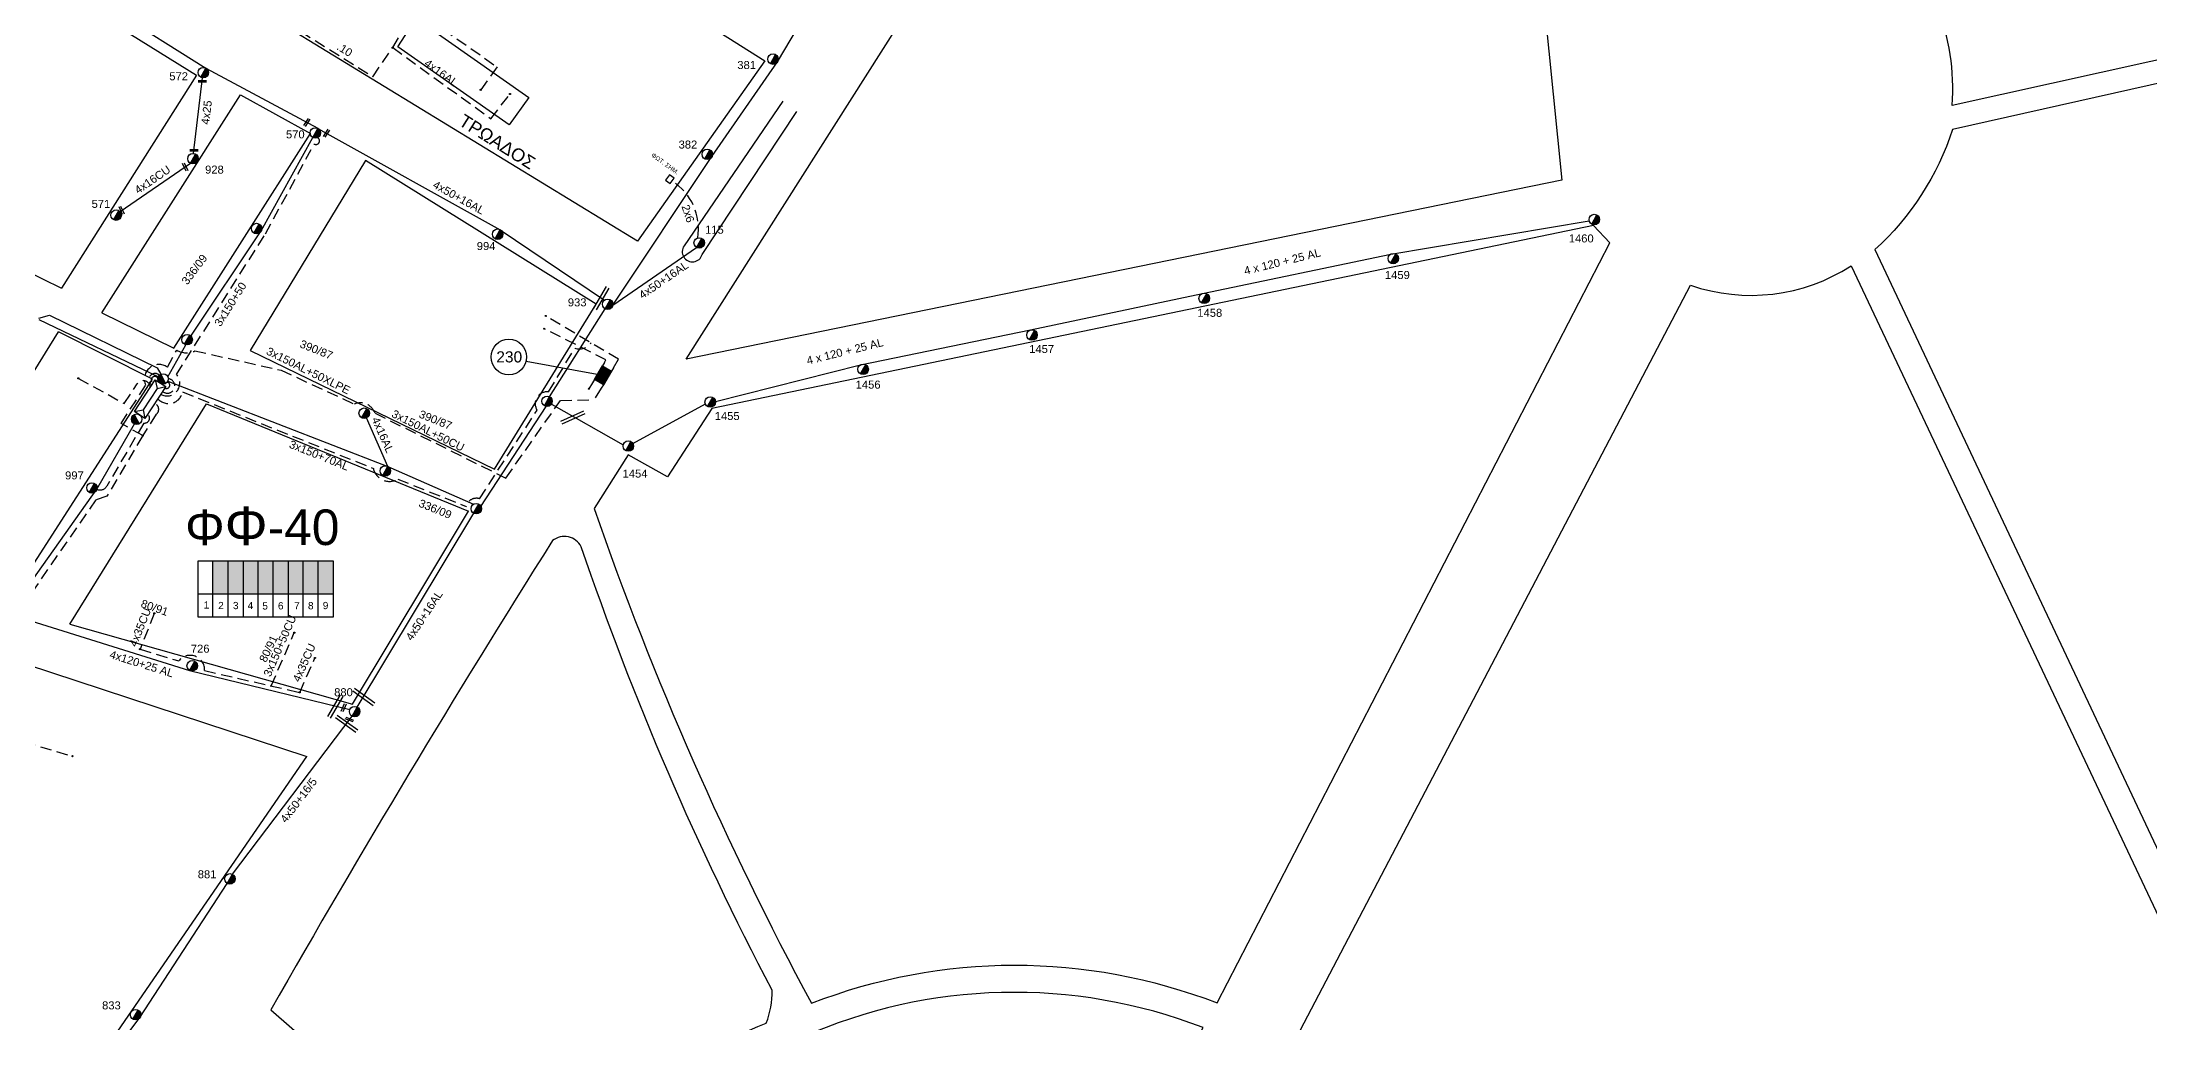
# Model space of a CAD drawing. Header units: millimetres. Extents: x 1421 to 7616, y 908 to 2861.
# Drawn here: x 6067.1 to 6541.2, y 2378.8 to 2599.2 of the extents above; entities that cross this region are included whole.
import ezdxf
from ezdxf.enums import TextEntityAlignment as Align

# ---------------------------------------------------------------- set-up
doc = ezdxf.new("R2010")
doc.units = ezdxf.units.MM
doc.linetypes.add('DASHED', pattern=[19.05, 12.7, -6.35])
for name, color, linetype, lineweight in [('13+13_5', 7, 'Continuous', 30), ('2x6', 7, 'SYN_LINE', 30), ('3x150+50', 7, 'Continuous', 30), ('4x35CU', 7, 'DASHED', 30), ('4x50+16_5', 7, 'Continuous', 30), ('Άγνωστα', 7, 'Continuous', 30), ('Γυμνά εναέρια ΧΤ (3Φ)   4x16AL', 7, 'Continuous', 30), ('Γυμνά εναέρια ΧΤ (3Φ)   4x16CU', 7, 'Continuous', 30), ('Γυμνά εναέρια ΧΤ και ΦΟΠ (3Φ)   4x50+16AL', 7, 'Continuous', 30), ('Εναέρια παροχή ΧΤ 4x25', 7, 'SYN_LINE', 30), ('Καλώδια ΧΤ   3x150+50CU', 7, 'DASHED', 30), ('Καλώδια ΧΤ   3x150+70AL', 7, 'DASHED', 30), ('Καλώδια ΧΤ   3x150AL+50CU', 7, 'DASHED', 30), ('Συνεστραμμένα ΧΤ   3x70+54.6+25 AL', 7, 'SYN_LINE', 30), ('Συνεστραμμένα ΧΤ   4x120+25 AL', 7, 'SYN_LINE', 30), ('Υπόγεια Καλώδια Δικτύου ΧΤ   .04', 7, 'DASHED', 30), ('Υπόγεια Καλώδια Δικτύου ΧΤ   .10', 7, 'DASHED', 30), ('Υπόγεια Καλώδια Δικτύου ΧΤ   .15', 7, 'DASHED', 30), ('Υπόγεια καλώδια Παροχών ΧΤ   4x16AL', 7, 'DASHED', 30)]:
    doc.layers.add(name, color=color, linetype=linetype, lineweight=lineweight)
for name, color, linetype in [('Link Box 4 Διευθύνσεων', 7, 'Continuous'), ('Pillar OTE', 7, 'Continuous'), ('TEXT ΚΑΛΩΔΙΩΝ', 7, 'Continuous'), ('ΑΓΝΩΣΤΟ ΕΝΑΕΡΙΟ ΚΑΛΩΔΙΟ', 7, 'Continuous'), ('ΑΓΝΩΣΤΟ ΥΠΟΓΕΙΟ ΚΑΛΩΔΙΟ', 7, 'DASHED'), ('Μηχανική τομή', 7, 'Continuous'), ('Στύλος ΦΜ', 7, 'Continuous'), ('Στύλος ΦΜ @ 1', 7, 'Continuous'), ('Συνδέσεις', 7, 'Continuous'), ('Τομή', 7, 'Continuous'), ('Υποσταθμός εναέριος 2 στύλων', 7, 'Continuous'), ('Υποσταθμός πόλεως', 7, 'Continuous'), ('Υπόβαθρο ΔΕΗ', 7, 'Continuous')]:
    doc.layers.add(name, color=color, linetype=linetype)
doc.styles.add('arial', font='ARIAL.TTF')
doc.styles.get("Standard").update_dxf_attribs({"font": 'ARIAL.TTF', "height": 1.8})
doc.linetypes.add('SYN_LINE', pattern='A,0.5,-0.0001,["/\\/\\/\\/",Standard,S=0.1,R=0,X=0,Y=-0.05],-0.25', length=0.7501)

# ---------------------------------------------------------------- blocks, each defined once
blk = doc.blocks.new('ΥΠΑΡΧΩΝ ΤΣΙΜΕΝΤΕΝΙΟΣ ΣΤΥΛΟΣ')
at = {"layer": 'Στύλος ΦΜ'}
blk.add_hatch(color=7, dxfattribs=at).paths.add_polyline_path([(-1.3, -2.3, 0.574793), (2.6, 0, 0.268822), (1.3, 2.3)])
at = {"layer": 'Στύλος ΦΜ', "color": 7}
blk.add_line((-1.3, -2.3), (1.3, 2.3), dxfattribs=at)
blk.add_circle((0, 0), 2.62, dxfattribs=at)
at = {"layer": 'Στύλος ΦΜ', "flags": 4}
for tag, p in [('ΑΡΙΘΜΟΣ', (-4.7, 8.1)), ('ΤΥΠΟΣ', (-4.9, 3))]:
    blk.add_attdef(tag, p, '', height=4, dxfattribs=at)
blk = doc.blocks.new('ΥΠΟΣΤΑΘΜΟΣ ΕΝΑΕΡΙΟΣ ΕΠΙ 2 ΣΤΥΛΩΝ')
at = {"layer": 'Υποσταθμός εναέριος 2 στύλων', "linetype": 'Continuous'}
for points in [[(-11.97, -2.11, 0.574793), (-8.45, -0.07, 0.268822), (-9.64, 1.98)], [(9.68, -2.15, 0.574793), (13.19, -0.1, 0.268822), (12.01, 1.95)]]:
    blk.add_hatch(color=256, dxfattribs=at).paths.add_polyline_path(points)
for p, q in [((-11.97, -2.11), (-9.64, 1.98)), ((9.68, -2.15), (12.01, 1.95))]:
    blk.add_line(p, q, dxfattribs=at)
for centre in [(-10.81, -0.07), (10.84, -0.1)]:
    blk.add_circle(centre, 2.36, dxfattribs=at)
at = {"layer": 'Υποσταθμός πόλεως', "linetype": 'Continuous', "ltscale": 40}
blk.add_lwpolyline([(-8.57, 2.82), (8.57, 2.82), (8.57, -2.82), (-8.57, -2.82)], close=True, dxfattribs=at)
for points in [[(-5.75, 0), (-8.57, 2.82)], [(-8.57, -2.82), (-5.75, 0)], [(-5.75, 0), (5.75, 0)], [(5.75, 0), (8.57, 2.82)], [(8.57, -2.82), (5.75, 0)]]:
    blk.add_lwpolyline(points, dxfattribs=at)
at = {"layer": 'Υποσταθμός εναέριος 2 στύλων', "ltscale": 40, "flags": 1}
for tag, p in [('ΜΕΤΑΣΧΗΜΑΤΙΣΜΟΣ', (14.09, 2.51)), ('ΙΣΧΥΣ', (14.07, -0.28)), ('ΑΡΙΘΜΟΣ', (14.19, -3))]:
    blk.add_attdef(tag, p, '', height=1.8, dxfattribs=at)
blk = doc.blocks.new('LINK BOX 4 ΑΝΑΧΩΡΗΣΕΩΝ')
at = {"layer": 'Link Box 4 Διευθύνσεων', "ltscale": 40}
blk.add_hatch(color=256, dxfattribs=at).paths.add_polyline_path([(-3.54, 0), (-3.54, -4.67), (3.54, -4.67), (3.54, 0)])
for p, q in [((-3.54, 0), (-5.33, 0)), ((5.33, 0), (3.54, 0)), ((-3.54, -4.67), (-5.33, -4.67)), ((5.33, -4.67), (3.54, -4.67))]:
    blk.add_line(p, q, dxfattribs=at)
blk.add_lwpolyline([(-3.54, -4.67), (-3.54, 0), (3.54, 0), (3.54, -4.67)], close=True, dxfattribs=at)
blk = doc.blocks.new('_ΣΥΝΔΕΣΗ')
at = {"layer": 'Συνδέσεις', "linetype": 'SYN_LINE', "ltscale": 40}
blk.add_hatch(color=256, dxfattribs=at).paths.add_polyline_path([(0.5, 0, 1), (-0.5, 0, 1)])
at = {"layer": 'Συνδέσεις'}
blk.add_circle((0, 0), 0.5, dxfattribs=at)
blk = doc.blocks.new('ΤΟΜΗ')
at = {"layer": 'Τομή', "ltscale": 40}
for p, q in [((11.3, -0.6), (-11.4, -0.6)), ((11.3, -3.4), (-11.4, -3.4))]:
    blk.add_line(p, q, dxfattribs=at)
blk = doc.blocks.new('ΜΗΧΑΝΙΚΗ ΤΟΜΗ')
at = {"layer": 'Μηχανική τομή', "ltscale": 40}
for p, q in [((-3.8, 1.2), (3.8, 1.2)), ((3.8, -0.3), (-3.8, -0.3))]:
    blk.add_line(p, q, dxfattribs=at)

msp = doc.modelspace()

# ---------------------------------------------------------------- hatches: boundary and pattern name
at = {"layer": 'Καλώδια ΧΤ   3x150AL+50CU', "linetype": 'DASHED', "lineweight": -3, "ltscale": 0.2}
h = msp.add_hatch(color=85, dxfattribs=at)
h.dxf.hatch_style = 1
h.paths.add_polyline_path([(6108.97, 2482.57), (6105.53, 2482.57), (6105.53, 2475.21), (6108.97, 2475.21)])
h = msp.add_hatch(color=133, dxfattribs=at)
h.dxf.hatch_style = 1
h.paths.add_polyline_path([(6108.97, 2475.21), (6112.41, 2475.2), (6112.41, 2482.57), (6108.97, 2482.57)])
h = msp.add_hatch(color=1, dxfattribs=at)
h.dxf.hatch_style = 1
h.paths.add_polyline_path([(6115.71, 2482.57), (6112.41, 2482.57), (6112.41, 2475.2), (6115.71, 2475.2)])
h = msp.add_hatch(color=27, dxfattribs=at)
h.dxf.hatch_style = 1
h.paths.add_polyline_path([(6115.71, 2475.2), (6119.09, 2475.2), (6119.09, 2482.57), (6115.71, 2482.57)])
h = msp.add_hatch(color=6, dxfattribs=at)
h.dxf.hatch_style = 1
h.paths.add_polyline_path([(6119.09, 2475.2), (6122.49, 2475.19), (6122.49, 2482.57), (6119.09, 2482.57)])
h = msp.add_hatch(color=173, dxfattribs=at)
h.dxf.hatch_style = 1
h.paths.add_polyline_path([(6125.83, 2475.19), (6125.83, 2482.57), (6122.49, 2482.57), (6122.49, 2475.19)])
h = msp.add_hatch(color=2, dxfattribs=at)
h.dxf.hatch_style = 1
h.paths.add_polyline_path([(6129.22, 2482.57), (6125.83, 2482.57), (6125.83, 2475.19), (6129.21, 2475.19)])
h = msp.add_hatch(color=62, dxfattribs=at)
h.dxf.hatch_style = 1
h.paths.add_polyline_path([(6132.6, 2482.57), (6129.22, 2482.57), (6129.21, 2475.19), (6132.6, 2475.19)])

# ---------------------------------------------------------------- linework, layer by layer
at = {"layer": '13+13_5', "color": 173, "lineweight": -3, "ltscale": 0.1}
msp.add_lwpolyline([(6195.47, 2540.07), (6217.77, 2573.45), (6232.51, 2594.75), (6246.23, 2617.9), (6258.35, 2638.94)], dxfattribs=at)
at = {"layer": '2x6', "color": 173, "linetype": 'DASHED', "lineweight": -3, "ltscale": 0.2}
msp.add_lwpolyline([(6214.58, 2555.18, 0.297665), (6208.83, 2567.97, 2.893787)], format="xyb", dxfattribs=at)
at = {"layer": '3x150+50', "color": 27, "linetype": 'DASHED', "lineweight": -3, "ltscale": 0.2}
msp.add_lwpolyline([(6093.77, 2520, 0.838598), (6097.32, 2524.51), (6117.34, 2556.1), (6128.3, 2576.28, 1.030803), (6129.05, 2577.7, -28.345581)], format="xyb", dxfattribs=at)
at = {"layer": '3x150+50', "color": 133, "linetype": 'DASHED', "lineweight": -3, "ltscale": 0.2}
msp.add_lwpolyline([(6195.6, 2525.98), (6196.73, 2527.93), (6180.38, 2537.63)], dxfattribs=at)
at = {"layer": '3x150+50', "color": 6, "linetype": 'DASHED', "lineweight": -3, "ltscale": 0.2}
msp.add_arc((6092.52, 2523.29), 1.41, 46.0687, 238.3713, dxfattribs=at)
at = {"layer": '3x150+50', "color": 62, "linetype": 'DASHED', "lineweight": -3, "ltscale": 0.2}
msp.add_arc((6092.46, 2523.18), 0.847, 33.2115, 238.8974, dxfattribs=at)
at = {"layer": '3x150+50', "color": 2, "linetype": 'DASHED', "lineweight": -3, "ltscale": 0.2}
msp.add_arc((6095.3, 2521.9), 1.63, 228.3487, 82.8302, dxfattribs=at)
at = {"layer": '3x150+50', "color": 173, "linetype": 'DASHED', "lineweight": -3, "ltscale": 0.2}
msp.add_arc((6095.06, 2522.08), 0.751, 241.7154, 72.0664, dxfattribs=at)
at = {"layer": '4x35CU', "color": 1, "lineweight": -3, "ltscale": 0.2}
msp.add_lwpolyline([(6193.59, 2527.17), (6193.93, 2527.77), (6180.04, 2534.76)], dxfattribs=at)
at = {"layer": '4x35CU', "color": 85, "linetype": 'DASHED', "lineweight": -3, "ltscale": 0.2}
for points in [[(6092.33, 2470.78), (6089.12, 2462.73)], [(6125.03, 2453.03), (6128.47, 2460.76)]]:
    msp.add_lwpolyline(points, dxfattribs=at)
at = {"layer": '4x50+16_5', "color": 1, "lineweight": -3, "ltscale": 0.1}
for points in [[(6109.92, 2412.13), (6136.82, 2447.68)], [(6071.24, 2356.06), (6089.1, 2379.94), (6108.75, 2410.09)]]:
    msp.add_lwpolyline(points, dxfattribs=at)
at = {"layer": 'Pillar OTE', "lineweight": -3, "ltscale": 40}
for points in [[(6102.2, 2469.93), (6102.2, 2482.57), (6132.54, 2482.57), (6132.53, 2469.9), (6102.2, 2469.93)], [(6105.53, 2469.93), (6105.53, 2482.57)], [(6108.97, 2469.92), (6108.97, 2482.57)], [(6112.41, 2469.92), (6112.41, 2482.57)], [(6115.71, 2469.92), (6115.71, 2482.57)], [(6119.09, 2469.91), (6119.09, 2482.57)], [(6122.49, 2469.91), (6122.49, 2482.57)], [(6125.83, 2469.91), (6125.83, 2482.57)], [(6129.21, 2469.9), (6129.22, 2482.57)], [(6102.2, 2475.21), (6132.53, 2475.18)]]:
    msp.add_lwpolyline(points, dxfattribs=at)
at = {"layer": 'ΑΓΝΩΣΤΟ ΕΝΑΕΡΙΟ ΚΑΛΩΔΙΟ', "color": 2, "lineweight": -3, "ltscale": 0.1}
msp.add_lwpolyline([(6100.58, 2533.11), (6116.4, 2556.76), (6127.98, 2577.75)], dxfattribs=at)
at = {"layer": 'ΑΓΝΩΣΤΟ ΕΝΑΕΡΙΟ ΚΑΛΩΔΙΟ', "color": 2, "linetype": 'SYN_LINE', "lineweight": -3, "ltscale": 10}
msp.add_lwpolyline([(6095.4, 2523.96), (6099.39, 2531.17)], dxfattribs=at)
at = {"layer": 'ΑΓΝΩΣΤΟ ΥΠΟΓΕΙΟ ΚΑΛΩΔΙΟ', "color": 7, "lineweight": -3, "ltscale": 0.2}
msp.add_lwpolyline([(6075.25, 2523.61), (6085.59, 2517.94), (6088.46, 2522.35, -0.721758), (6091.44, 2521.58, -1.611334)], format="xyb", dxfattribs=at)
at = {"layer": 'ΑΓΝΩΣΤΟ ΥΠΟΓΕΙΟ ΚΑΛΩΔΙΟ', "color": 2, "lineweight": -3, "ltscale": 0.2}
msp.add_lwpolyline([(6050.44, 2431.34, 1.044288), (6051.36, 2432.57), (6055.75, 2444.07), (6073.95, 2438.67)], format="xyb", dxfattribs=at)
at = {"layer": 'Γυμνά εναέρια ΧΤ (3Φ)   4x16AL', "color": 173, "lineweight": -3, "ltscale": 0.1}
msp.add_lwpolyline([(6144.88, 2503.83), (6140.07, 2514.73)], dxfattribs=at)
at = {"layer": 'Γυμνά εναέρια ΧΤ (3Φ)   4x16CU', "color": 27, "linetype": 'SYN_LINE', "lineweight": -3, "ltscale": 15}
msp.add_lwpolyline([(6084.63, 2561.08), (6100.45, 2571.96)], dxfattribs=at)
at = {"layer": 'Γυμνά εναέρια ΧΤ και ΦΟΠ (3Φ)   4x50+16AL', "color": 27, "lineweight": -3, "ltscale": 0.1}
msp.add_lwpolyline([(6058.32, 2620.31), (6083.15, 2606.38), (6103.94, 2593.35), (6129.09, 2579.82)], dxfattribs=at)
at = {"layer": 'Γυμνά εναέρια ΧΤ και ΦΟΠ (3Φ)   4x50+16AL', "color": 2, "lineweight": -3, "ltscale": 0.1}
msp.add_lwpolyline([(6129.14, 2579.79), (6129.14, 2579.79), (6170.14, 2557.03), (6193.59, 2541.2)], dxfattribs=at)
at = {"layer": 'Γυμνά εναέρια ΧΤ και ΦΟΠ (3Φ)   4x50+16AL', "color": 173, "lineweight": -3, "ltscale": 0.1}
for points in [[(6195.47, 2540.07), (6214.32, 2553.02)], [(6181.25, 2519.49), (6193.73, 2539.24)], [(6095.38, 2522.94), (6144.88, 2503.83), (6164.11, 2495.3)], [(6165.8, 2494.83), (6180.44, 2517.31)], [(6137.99, 2449.72), (6164.17, 2493.28)]]:
    msp.add_lwpolyline(points, dxfattribs=at)
at = {"layer": 'Εναέρια παροχή ΧΤ 4x25', "color": 27, "linetype": 'SYN_LINE', "lineweight": -3, "ltscale": 15}
msp.add_lwpolyline([(6101.16, 2574.15), (6103.2, 2591.16)], dxfattribs=at)
at = {"layer": 'Καλώδια ΧΤ   3x150+50CU', "color": 85, "lineweight": -3, "ltscale": 0.2}
for points in [[(6118.62, 2454.49), (6123.82, 2466.45)], [(6103.64, 2457.91), (6125.03, 2453.03)]]:
    msp.add_lwpolyline(points, dxfattribs=at)
msp.add_lwpolyline([(6089.12, 2462.73), (6097.82, 2460.08, -0.739874), (6103.64, 2457.91)], format="xyb", dxfattribs=at)
at = {"layer": 'Καλώδια ΧΤ   3x150+70AL', "color": 133, "lineweight": -3, "ltscale": 0.2}
msp.add_lwpolyline([(6093.14, 2519.03, 0.624195), (6098.69, 2520.55), (6141.61, 2503.35, 0.516018), (6147.09, 2500.97), (6162.46, 2494.82, -0.432869), (6165.48, 2496.55), (6178.43, 2516.46, -0.636515), (6181.02, 2520.56), (6186.9, 2530.39, 0.337246), (6190.56, 2531.59, 1.461215)], format="xyb", dxfattribs=at)
at = {"layer": 'Καλώδια ΧΤ   3x150+70AL', "color": 1, "lineweight": -3, "ltscale": 0.2}
msp.add_lwpolyline([(6092.41, 2517.92, -0.620435), (6092.74, 2515.54), (6089.73, 2510.73), (6081.67, 2497.1), (6079.18, 2496.3), (6062.61, 2472.34, -0.206203), (6060.61, 2471.08, -7.171083)], format="xyb", dxfattribs=at)
at = {"layer": 'Καλώδια ΧΤ   3x150AL+50CU', "color": 1, "lineweight": -3, "ltscale": 0.2}
msp.add_lwpolyline([(6089.73, 2510.73), (6084.87, 2513.47), (6090.39, 2522.09, -0.757582), (6095.27, 2526.15), (6097.39, 2529.94, 0.244515), (6101.48, 2529.79), (6120.84, 2525.45), (6137.31, 2517.83, -0.425398), (6141.98, 2515.78), (6171.4, 2501.2), (6183.7, 2518.66), (6191.18, 2518.79)], format="xyb", dxfattribs=at)
for points in [[(6190.87, 2522.59), (6190.06, 2521.27)], [(6192.87, 2521.4), (6191.18, 2518.79)]]:
    msp.add_lwpolyline(points, dxfattribs=at)
at = {"layer": 'Συνεστραμμένα ΧΤ   3x70+54.6+25 AL', "color": 6, "lineweight": -3, "ltscale": 15}
msp.add_lwpolyline([(6066.36, 2537.15), (6068.74, 2537.83), (6092.96, 2525.97), (6093.79, 2524.52)], dxfattribs=at)
at = {"layer": 'Συνεστραμμένα ΧΤ   3x70+54.6+25 AL', "color": 62, "lineweight": -3, "ltscale": 15}
msp.add_lwpolyline([(6066.36, 2536.81), (6093.26, 2523.96)], dxfattribs=at)
at = {"layer": 'Συνεστραμμένα ΧΤ   4x120+25 AL', "color": 1, "lineweight": -3, "ltscale": 15}
for points in [[(6218.55, 2518.41), (6251.14, 2526.64), (6289.41, 2534.48), (6328.09, 2542.7), (6370.42, 2551.55), (6415.09, 2559)], [(6181.66, 2517.82), (6197.82, 2508.7)], [(6200, 2508.93), (6216.28, 2517.86)]]:
    msp.add_lwpolyline(points, dxfattribs=at)
at = {"layer": 'Συνεστραμμένα ΧΤ   4x120+25 AL', "color": 85, "lineweight": -3, "ltscale": 15}
for points in [[(6060.15, 2471.54), (6079.44, 2498.68), (6087.9, 2513.36)], [(6060.72, 2470.29), (6100.28, 2457.98), (6136.33, 2449.19)]]:
    msp.add_lwpolyline(points, dxfattribs=at)
at = {"layer": 'Υπόβαθρο ΔΕΗ', "lineweight": -3, "ltscale": 0.1}
for p, q in [((6080.52, 2538.36), (6111.75, 2587.33)), ((6111.75, 2587.33), (6127.46, 2578.66)), ((6096.69, 2530.41), (6127.46, 2578.66)), ((6080.52, 2538.36), (6096.69, 2530.41))]:
    msp.add_line(p, q, dxfattribs=at)
for points in [[(6607.77, 2609.6), (6496.68, 2584.97, 0.245596), (6479.74, 2625.45), (6578.46, 2807.45), (6611.73, 2793.95)], [(6605.4, 2603.88), (6496.8, 2579.54, -0.129837), (6479.33, 2552.54, 7.026442)], [(6233.72, 2585.95), (6211.48, 2553.38, 1.169111), (6215.56, 2551.43), (6236.82, 2583.59)], [(6331.37, 2383.23), (6419.75, 2554.08), (6416.02, 2557.97), (6217.74, 2516.85), (6207.73, 2501.44), (6198.88, 2506.44), (6191.26, 2494.33, 0.039922), (6240.14, 2383.15, -0.18699), (6331.37, 2383.23, -8.343748)], [(6348.5, 2374), (6437.84, 2544.56, 0.230563), (6473.97, 2548.89), (6600.84, 2280.51), (6395.75, 2232.53)], [(6181.9, 2487.13, 0.011535), (6118.54, 2381.64), (6175.84, 2331.66), (6183.44, 2335.58, -0.193799), (6229.98, 2378.65, 0.09282), (6231.33, 2386.07, -0.039429), (6188.38, 2485.75, 0.475689), (6181.9, 2487.13, 1.285753)], [(6292.01, 2307.85), (6328.24, 2377.67, 0.199321), (6238.01, 2375.48), (6292.01, 2307.85)]]:
    msp.add_lwpolyline(points, format="xyb", dxfattribs=at)
for points in [[(6211.94, 2527.94), (6385.44, 2800.93), (6408.93, 2568.15), (6211.94, 2527.94)], [(6152.74, 2643.55), (6229.66, 2595.01), (6201.02, 2554.45)], [(6020.05, 2568.93), (6057.27, 2619.4), (6101.79, 2591.76)], [(6201.02, 2554.45), (6122.64, 2602.23)], [(6101.79, 2591.76), (6071.46, 2543.91)], [(6191.74, 2540.29), (6139.82, 2572.56), (6113.89, 2529.89), (6168.84, 2503.2)], [(6020.13, 2569.04), (6071.46, 2543.91)], [(6479.33, 2552.54), (6608.39, 2278.77), (6636.4, 2294.79), (6599.81, 2328.21), (6587.62, 2368.92), (6592.53, 2378.53)], [(6168.84, 2503.2), (6191.74, 2540.29)], [(6036.87, 2479.45), (6070.8, 2534.1)], [(6091.92, 2523.4), (6070.8, 2534.1)], [(6058.55, 2471.6), (6091.92, 2523.4)], [(6073.32, 2468.34), (6104.06, 2517.85)], [(6104.06, 2517.85), (6163.01, 2493.74)], [(6136.9, 2450.35), (6163.01, 2493.74)], [(6073.32, 2468.34), (6136.9, 2450.35)], [(6063.49, 2459.33), (6126.64, 2438.62)], [(6032.34, 2375.2), (6070.38, 2356.95), (6126.64, 2438.62)]]:
    msp.add_lwpolyline(points, dxfattribs=at)
for points in [[(6147.12, 2598.13), (6151.21, 2604.52), (6176.56, 2586.77), (6172.18, 2580.6)], [(6209.28, 2568.57), (6208.25, 2569.35), (6207.35, 2568.16), (6208.38, 2567.37)]]:
    msp.add_lwpolyline(points, close=True, dxfattribs=at)
at = {"layer": 'Υπόβαθρο ΔΕΗ', "lineweight": -3}
msp.add_lwpolyline([(6191.97, 2524.45), (6175.96, 2527.42)], dxfattribs=at)
msp.add_circle((6172.08, 2528.41), 4, dxfattribs=at)
at = {"layer": 'Υπόγεια Καλώδια Δικτύου ΧΤ   .04', "color": 6, "lineweight": -3, "ltscale": 0.2}
msp.add_lwpolyline([(6145.95, 2597.95), (6151.05, 2606.52), (6169.42, 2593.6), (6165.75, 2588.44)], dxfattribs=at)
at = {"layer": 'Υπόγεια Καλώδια Δικτύου ΧΤ   .10', "color": 6, "lineweight": -3, "ltscale": 0.2}
msp.add_lwpolyline([(6108.07, 2605.7, -1.329372), (6109.11, 2604.34), (6125.26, 2601.54), (6141.5, 2591.42), (6145.95, 2597.95)], format="xyb", dxfattribs=at)
at = {"layer": 'Υπόγεια Καλώδια Δικτύου ΧΤ   .15', "color": 85, "lineweight": -3, "ltscale": 0.2}
msp.add_lwpolyline([(6090.83, 2515.52, -0.778139), (6090, 2513.57), (6081.62, 2499.36, -0.38636), (6079.44, 2498.68, -3.278343)], format="xyb", dxfattribs=at)
at = {"layer": 'Υπόγεια καλώδια Παροχών ΧΤ   4x16AL', "color": 6, "lineweight": -3, "ltscale": 0.2}
msp.add_lwpolyline([(6145.95, 2597.95), (6168.04, 2581.97), (6172.34, 2587.53)], dxfattribs=at)

# ---------------------------------------------------------------- block references
at = {"layer": 'Link Box 4 Διευθύνσεων', "lineweight": -3, "xscale": 0.4999999999999999, "yscale": 0.4999999999999999, "zscale": 0.4999999999999999, "rotation": 59.26766363347113}
msp.add_blockref('LINK BOX 4 ΑΝΑΧΩΡΗΣΕΩΝ', (6192.23, 2524.88), dxfattribs=at)
at = {"layer": 'Μηχανική τομή', "lineweight": -3}
for p, xscale, yscale, zscale, rotation in [((6103.12, 2590.49), 0.2499999999999671, 0.2499999999999671, 0.2499999999999671, 178.7700174270667), ((6126.74, 2581.08), 0.2499999999999671, 0.2499999999999671, 0.2499999999999671, 56.86627878184468), ((6131.16, 2578.63), 0.2499999999999671, 0.2499999999999671, 0.2499999999999671, 56.86627878184468), ((6101.26, 2574.97), 0.2499999999999671, 0.2499999999999671, 0.2499999999999671, 178.7700174270667), ((6099.38, 2571.15), 0.249999999999967, 0.249999999999967, 0.249999999999967, 115.0096722608103), ((6085.07, 2561.4), 0.249999999999967, 0.249999999999967, 0.249999999999967, 115.0096722608103), ((6134.83, 2449.65), 0.2499999999999672, 0.2499999999999672, 0.2499999999999672, 246.9441421899222), ((6136.18, 2446.83), 0.2499999999999672, 0.2499999999999672, 0.2499999999999672, 338.5844865406103)]:
    msp.add_blockref('ΜΗΧΑΝΙΚΗ ΤΟΜΗ', p, dxfattribs=dict(at, xscale=xscale, yscale=yscale, zscale=zscale, rotation=rotation))
at = {"layer": 'Στύλος ΦΜ @ 1', "lineweight": -3, "ltscale": 40}
ref = msp.add_blockref('ΥΠΑΡΧΩΝ ΤΣΙΜΕΝΤΕΝΙΟΣ ΣΤΥΛΟΣ', (6103.36, 2592.33), dxfattribs=dict(at, xscale=0.4499999999998181, yscale=0.4499999999998181, zscale=0.4499999999998181))
ref.add_attrib('ΤΥΠΟΣ', '572', (6095.71, 2590.61), dxfattribs={"layer": 'Στύλος ΦΜ', "height": 1.8, "flags": 4})
ref = msp.add_blockref('ΥΠΑΡΧΩΝ ΤΣΙΜΕΝΤΕΝΙΟΣ ΣΤΥΛΟΣ', (6231.5, 2595.36), dxfattribs=dict(at, xscale=0.4499999999998181, yscale=0.4499999999998181, zscale=0.4499999999998181))
ref.add_attrib('ΤΥΠΟΣ', '381', (6223.47, 2593.14), dxfattribs={"layer": 'Στύλος ΦΜ', "height": 1.8, "flags": 4})
ref = msp.add_blockref('ΥΠΑΡΧΩΝ ΤΣΙΜΕΝΤΕΝΙΟΣ ΣΤΥΛΟΣ', (6128.56, 2578.77), dxfattribs=dict(at, xscale=0.4499999999998181, yscale=0.4499999999998181, zscale=0.4499999999998181))
ref.add_attrib('ΤΥΠΟΣ', '570', (6121.95, 2577.55), dxfattribs={"layer": 'Στύλος ΦΜ', "height": 1.8, "flags": 4})
ref = msp.add_blockref('ΥΠΑΡΧΩΝ ΤΣΙΜΕΝΤΕΝΙΟΣ ΣΤΥΛΟΣ', (6216.71, 2573.97), dxfattribs=dict(at, xscale=0.4499999999998181, yscale=0.4499999999998181, zscale=0.4499999999998181))
ref.add_attrib('ΤΥΠΟΣ', '382', (6210.26, 2575.26), dxfattribs={"layer": 'Στύλος ΦΜ', "height": 1.8, "flags": 4})
ref = msp.add_blockref('ΥΠΑΡΧΩΝ ΤΣΙΜΕΝΤΕΝΙΟΣ ΣΤΥΛΟΣ', (6101.03, 2572.98), dxfattribs=dict(at, xscale=0.4499999999998181, yscale=0.4499999999998181, zscale=0.4499999999998181))
ref.add_attrib('ΤΥΠΟΣ', '928', (6103.76, 2569.63), dxfattribs={"layer": 'Στύλος ΦΜ', "height": 1.8, "flags": 4})
ref = msp.add_blockref('ΥΠΑΡΧΩΝ ΤΣΙΜΕΝΤΕΝΙΟΣ ΣΤΥΛΟΣ', (6083.75, 2560.29), dxfattribs=dict(at, xscale=0.4499999999998181, yscale=0.4499999999998181, zscale=0.4499999999998181))
ref.add_attrib('ΤΥΠΟΣ', '571', (6078.23, 2561.93), dxfattribs={"layer": 'Στύλος ΦΜ', "height": 1.8, "flags": 4})
ref = msp.add_blockref('ΥΠΑΡΧΩΝ ΤΣΙΜΕΝΤΕΝΙΟΣ ΣΤΥΛΟΣ', (6416.22, 2559.31), dxfattribs=dict(at, xscale=0.4499999999998181, yscale=0.4499999999998181, zscale=0.4499999999998181))
ref.add_attrib('ΤΥΠΟΣ', '1460', (6410.48, 2554.16), dxfattribs={"layer": 'Στύλος ΦΜ', "height": 1.8, "flags": 4})
at = {"layer": 'Στύλος ΦΜ @ 1', "lineweight": -3, "ltscale": 40, "xscale": 0.4499999999998181, "yscale": 0.4499999999998181, "zscale": 0.4499999999998181}
for p in [(6115.34, 2557.28), (6099.72, 2532.3), (6180.67, 2518.46), (6139.54, 2515.78), (6144.29, 2502.8), (6164.75, 2494.31)]:
    msp.add_blockref('ΥΠΑΡΧΩΝ ΤΣΙΜΕΝΤΕΝΙΟΣ ΣΤΥΛΟΣ', p, dxfattribs=at)
at = {"layer": 'Στύλος ΦΜ @ 1', "lineweight": -3, "ltscale": 40}
ref = msp.add_blockref('ΥΠΑΡΧΩΝ ΤΣΙΜΕΝΤΕΝΙΟΣ ΣΤΥΛΟΣ', (6169.56, 2556.01), dxfattribs=dict(at, xscale=0.4499999999998181, yscale=0.4499999999998181, zscale=0.4499999999998181))
ref.add_attrib('ΤΥΠΟΣ', '994', (6164.87, 2552.45), dxfattribs={"layer": 'Στύλος ΦΜ', "height": 1.8, "flags": 4})
ref = msp.add_blockref('ΥΠΑΡΧΩΝ ΤΣΙΜΕΝΤΕΝΙΟΣ ΣΤΥΛΟΣ', (6214.9, 2554.05), dxfattribs=dict(at, xscale=0.4499999999998181, yscale=0.4499999999998181, zscale=0.4499999999998181))
ref.add_attrib('ΤΥΠΟΣ', '115', (6216.22, 2556.12), dxfattribs={"layer": 'Στύλος ΦΜ', "height": 1.8, "flags": 4})
ref = msp.add_blockref('ΥΠΑΡΧΩΝ ΤΣΙΜΕΝΤΕΝΙΟΣ ΣΤΥΛΟΣ', (6371, 2550.53), dxfattribs=dict(at, xscale=0.4499999999998181, yscale=0.4499999999998181, zscale=0.4499999999998181))
ref.add_attrib('ΤΥΠΟΣ', '1459', (6369.13, 2545.94), dxfattribs={"layer": 'Στύλος ΦΜ', "height": 1.8, "flags": 4})
ref = msp.add_blockref('ΥΠΑΡΧΩΝ ΤΣΙΜΕΝΤΕΝΙΟΣ ΣΤΥΛΟΣ', (6194.31, 2540.26), dxfattribs=dict(at, xscale=0.4499999999998181, yscale=0.4499999999998181, zscale=0.4499999999998181))
ref.add_attrib('ΤΥΠΟΣ', '933', (6185.35, 2539.79), dxfattribs={"layer": 'Στύλος ΦΜ', "height": 1.8, "flags": 4})
ref = msp.add_blockref('ΥΠΑΡΧΩΝ ΤΣΙΜΕΝΤΕΝΙΟΣ ΣΤΥΛΟΣ', (6328.48, 2541.59), dxfattribs=dict(at, xscale=0.4499999999998181, yscale=0.4499999999998181, zscale=0.4499999999998181))
ref.add_attrib('ΤΥΠΟΣ', '1458', (6326.94, 2537.44), dxfattribs={"layer": 'Στύλος ΦΜ', "height": 1.8, "flags": 4})
ref = msp.add_blockref('ΥΠΑΡΧΩΝ ΤΣΙΜΕΝΤΕΝΙΟΣ ΣΤΥΛΟΣ', (6289.74, 2533.35), dxfattribs=dict(at, xscale=0.4499999999998181, yscale=0.4499999999998181, zscale=0.4499999999998181))
ref.add_attrib('ΤΥΠΟΣ', '1457', (6289.12, 2529.31), dxfattribs={"layer": 'Στύλος ΦΜ', "height": 1.8, "flags": 4})
ref = msp.add_blockref('ΥΠΑΡΧΩΝ ΤΣΙΜΕΝΤΕΝΙΟΣ ΣΤΥΛΟΣ', (6251.77, 2525.64), dxfattribs=dict(at, xscale=0.4499999999998181, yscale=0.4499999999998181, zscale=0.4499999999998181))
ref.add_attrib('ΤΥΠΟΣ', '1456', (6250.09, 2521.3), dxfattribs={"layer": 'Στύλος ΦΜ', "height": 1.8, "flags": 4})
ref = msp.add_blockref('ΥΠΑΡΧΩΝ ΤΣΙΜΕΝΤΕΝΙΟΣ ΣΤΥΛΟΣ', (6217.37, 2518.29), dxfattribs=dict(at, xscale=0.4499999999998181, yscale=0.4499999999998181, zscale=0.4499999999998181))
ref.add_attrib('ΤΥΠΟΣ', '1455', (6218.39, 2514.25), dxfattribs={"layer": 'Στύλος ΦΜ', "height": 1.8, "flags": 4})
ref = msp.add_blockref('ΥΠΑΡΧΩΝ ΤΣΙΜΕΝΤΕΝΙΟΣ ΣΤΥΛΟΣ', (6198.96, 2508.39), dxfattribs=dict(at, xscale=0.4499999999998181, yscale=0.4499999999998181, zscale=0.4499999999998181))
ref.add_attrib('ΤΥΠΟΣ', '1454', (6197.67, 2501.3), dxfattribs={"layer": 'Στύλος ΦΜ', "height": 1.8, "flags": 4})
ref = msp.add_blockref('ΥΠΑΡΧΩΝ ΤΣΙΜΕΝΤΕΝΙΟΣ ΣΤΥΛΟΣ', (6078.3, 2498.98), dxfattribs=dict(at, xscale=0.4499999999998181, yscale=0.4499999999998181, zscale=0.4499999999998181))
ref.add_attrib('ΤΥΠΟΣ', '997', (6072.27, 2500.9), dxfattribs={"layer": 'Στύλος ΦΜ', "height": 1.8, "flags": 4})
ref = msp.add_blockref('ΥΠΑΡΧΩΝ ΤΣΙΜΕΝΤΕΝΙΟΣ ΣΤΥΛΟΣ', (6100.86, 2459), dxfattribs=dict(at, xscale=0.4499999999998181, yscale=0.4499999999998181, zscale=0.4499999999998181))
ref.add_attrib('ΤΥΠΟΣ', '726', (6100.55, 2461.95), dxfattribs={"layer": 'Στύλος ΦΜ', "height": 1.8, "flags": 4})
ref = msp.add_blockref('ΥΠΑΡΧΩΝ ΤΣΙΜΕΝΤΕΝΙΟΣ ΣΤΥΛΟΣ', (6137.4, 2448.7), dxfattribs=dict(at, xscale=0.4499999999998181, yscale=0.4499999999998181, zscale=0.4499999999998181))
ref.add_attrib('ΤΥΠΟΣ', '880', (6132.79, 2452.16), dxfattribs={"layer": 'Στύλος ΦΜ', "height": 1.8, "flags": 4})
ref = msp.add_blockref('ΥΠΑΡΧΩΝ ΤΣΙΜΕΝΤΕΝΙΟΣ ΣΤΥΛΟΣ', (6109.33, 2411.11), dxfattribs=dict(at, xscale=0.4499999999998181, yscale=0.4499999999998181, zscale=0.4499999999998181))
ref.add_attrib('ΤΥΠΟΣ', '881', (6102.11, 2411.24), dxfattribs={"layer": 'Στύλος ΦΜ', "height": 1.8, "flags": 4})
ref = msp.add_blockref('ΥΠΑΡΧΩΝ ΤΣΙΜΕΝΤΕΝΙΟΣ ΣΤΥΛΟΣ', (6088.11, 2380.59), dxfattribs=dict(at, xscale=0.4499999999998181, yscale=0.4499999999998181, zscale=0.4499999999998181))
ref.add_attrib('ΤΥΠΟΣ', '833', (6080.59, 2381.77), dxfattribs={"layer": 'Στύλος ΦΜ', "height": 1.8, "flags": 4})
at = {"layer": 'Συνδέσεις', "lineweight": -3, "xscale": 0.25, "yscale": 0.25, "zscale": 0.25}
for p in [(6145.95, 2597.95), (6165.75, 2588.45), (6172.35, 2587.53), (6180.38, 2537.63), (6180.04, 2534.76), (6075.25, 2523.61), (6190.06, 2521.27), (6089.73, 2510.73), (6092.33, 2470.78), (6123.83, 2466.45), (6089.12, 2462.73), (6128.47, 2460.77), (6118.62, 2454.49), (6125.04, 2453.03), (6073.95, 2438.68)]:
    msp.add_blockref('_ΣΥΝΔΕΣΗ', p, dxfattribs=at)
at = {"layer": 'Τομή', "lineweight": -3, "xscale": 0.2499999999999999, "yscale": 0.2499999999999999, "zscale": 0.2499999999999999}
for p, rotation in [((6192.43, 2541.89), 59.63459256521228), ((6186.25, 2515.23), 24.35659602555871), ((6132.59, 2450.11), 59.63459256521228), ((6139.16, 2451.61), 144.3892415186561), ((6135.29, 2445.59), 144.3892415186561)]:
    msp.add_blockref('ΤΟΜΗ', p, dxfattribs=dict(at, rotation=rotation))
at = {"layer": 'Υποσταθμός εναέριος 2 στύλων', "lineweight": -3, "xscale": 0.4999999999999994, "yscale": 0.4999999999999994, "zscale": 0.4999999999999994, "rotation": 236.7469350122187}
msp.add_blockref('ΥΠΟΣΤΑΘΜΟΣ ΕΝΑΕΡΙΟΣ ΕΠΙ 2 ΣΤΥΛΩΝ', (6091.39, 2518.94), dxfattribs=at)

# ---------------------------------------------------------------- texts
at = {"lineweight": -3, "ltscale": 40, "insert": (6162.11, 2583.16), "char_height": 2.9, "width": 64.8866, "attachment_point": 1, "rotation": 327.7584, "style": 'arial'}
msp.add_mtext('ΤΡΩΑΔΟΣ', dxfattribs=at)
at = {"lineweight": -3, "ltscale": 30, "char_height": 1.63, "width": 11.2573, "attachment_point": 1}
for s, insert in [('1', (6103.45, 2473.49)), ('2', (6106.69, 2473.36)), ('3', (6110.02, 2473.36)), ('4', (6113.32, 2473.36)), ('5', (6116.62, 2473.28)), ('6', (6120.14, 2473.3)), ('7', (6123.77, 2473.3)), ('8', (6126.89, 2473.33)), ('9', (6130.22, 2473.36))]:
    msp.add_mtext(s, dxfattribs=dict(at, insert=insert))
at = {"layer": 'TEXT ΚΑΛΩΔΙΩΝ', "lineweight": -3, "ltscale": 0.1, "style": 'arial'}
for s, rotation, p in [('  .10', 328.0971, (6134.57, 2597.86)), (' 4x16AL', 324.1162, (6156.58, 2592.48)), (' 4x25', 83.1489, (6104.04, 2583.02)), (' 4x16CU', 34.5205, (6091.64, 2568.08)), ('4x50+16AL', 330.9586, (6160.83, 2564.26)), ('2x6', 288.4137, (6212.37, 2560.65)), ('4 x 120 + 25 AL', 13.8172, (6346.06, 2549.85)), ('4x50+16AL', 34.4956, (6206.89, 2545.73)), ('3x150+50', 57.6345, (6109.44, 2540.27)), ('4 x 120 + 25 AL', 13.8172, (6247.67, 2529.67)), (' 3x150AL+50XLPE', 333.6241, (6126.68, 2525.49)), ('4x16AL', 293.8126, (6143.73, 2510.89)), (' 3x150AL+50CU', 333.6241, (6153.61, 2512.03)), ('3x150+70AL', 338.1698, (6129.41, 2506.3)), ('4x50+16AL', 56.4265, (6153.03, 2470.31)), ('4x35CU', 68.2389, (6089.15, 2467.66)), (' 3x150+50CU', 66.4877, (6120.44, 2463.18)), ('4x120+25 AL', 342.7119, (6089.5, 2459.45)), ('4x35CU', 66.0808, (6126.03, 2459.71)), ('4x50+16/5', 52.8732, (6124.79, 2428.8))]:
    msp.add_text(s, height=1.8, rotation=rotation, dxfattribs=at).set_placement(p, align=Align.MIDDLE_CENTER)
at = {"layer": 'Άγνωστα', "color": 7, "lineweight": -3, "attachment_point": 1}
for s, insert, char_height, width, rotation in [('ΦΩΤ. ΣΗΜ.', (6204.59, 2574.38), 1, 4.551914400963141e-14, 324.2502), ('336/09', (6098.32, 2545.57), 1.8, 4.551914400963141e-14, 52.8773), ('390/87', (6125.56, 2532.33), 1.8, 4.551914400963141e-14, 338.0756), ('390/87', (6152.36, 2516.55), 1.8, 4.551914400963141e-14, 338.0756), ('336/09', (6152.3, 2496.52), 1.8, 4.551914400963141e-14, 338.0756), ('80/91', (6089.74, 2473.97), 1.8, 4.551914400963142e-14, 340.5514), ('80/91', (6115.83, 2460.39), 1.8, 4.551914400963142e-14, 64.4305)]:
    msp.add_mtext(s, dxfattribs=dict(at, insert=insert, char_height=char_height, width=width, rotation=rotation))
at = {"layer": 'Άγνωστα', "color": 7, "lineweight": -3, "insert": (6169.25, 2529.69), "char_height": 2.5, "width": 4.551914400963142e-14, "attachment_point": 1}
msp.add_mtext('230', dxfattribs=at)
at = {"layer": 'Υπόβαθρο ΔΕΗ', "lineweight": -3, "insert": (6099.25, 2494.81), "char_height": 8, "width": 84.6573, "attachment_point": 1}
msp.add_mtext('Φ{\\H1.0833x;Φ}-40', dxfattribs=at)

doc.saveas('drawing.dxf')
